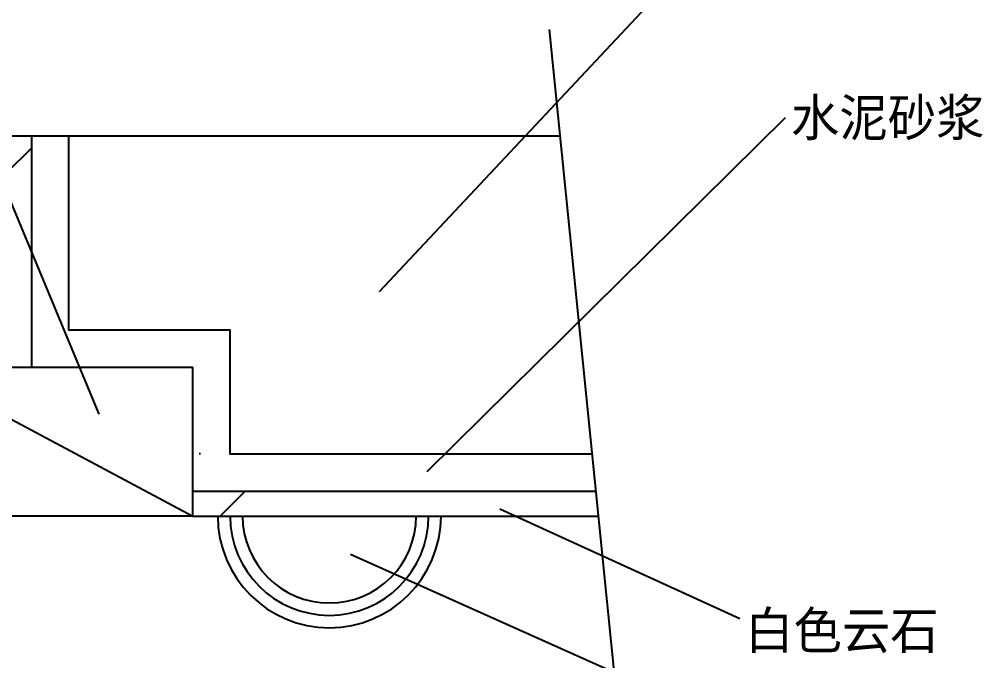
# Model space of a CAD drawing. Header units: metres. Extents: x 204 to 5299, y 190 to 6956.
# Drawn here: x 3648 to 5201, y 1044 to 2079 of the extents above; entities that cross this region are included whole.
import ezdxf

# ---------------------------------------------------------------- set-up
doc = ezdxf.new("R2010")
doc.units = ezdxf.units.M
for name, color, linetype in [('2', 2, 'Continuous'), ('4', 4, 'Continuous'), ('7', 7, 'Continuous'), ('BH', 3, 'Continuous'), ('DIM', 3, 'Continuous'), ('TEXT', 3, 'Continuous')]:
    doc.layers.add(name, color=color, linetype=linetype)
doc.dimstyles.get("Standard").update_dxf_attribs({"dimtxt": 2.5, "dimasz": 2.5, "dimexe": 1.25, "dimexo": 0.625, "dimtad": 1, "dimcen": 2.5, "dimazin": 3, "dimtfac": 1, "dimtmove": 0, "dimatfit": 3})

msp = doc.modelspace()

# ---------------------------------------------------------------- hatches: boundary and pattern name
at = {"layer": 'BH'}
h = msp.add_hatch(dxfattribs=at)
h.set_pattern_fill('ANSI33', scale=200)
h.paths.add_polyline_path([(3627.66, 1517.58), (3627.66, 1437.58), (3927.66, 1277.58), (3927.66, 1517.58)])
h.paths.add_polyline_path([(4581.31, 1277.58), (4577.27, 1317.64), (3927.66, 1317.64), (3927.66, 1277.58)])
h.paths.add_polyline_path([(4007.66, 1277.58, 1), (4287.66, 1277.58)])
h.paths.add_polyline_path([(3667.66, 1890.78), (3627.66, 1890.78), (3627.66, 1517.58), (3667.66, 1517.58)])
h = msp.add_hatch(dxfattribs=at)
h.set_pattern_fill('AR-CONC', scale=10)
h.paths.add_polyline_path([(3727.66, 1577.58), (3727.66, 1890.78), (3667.66, 1890.78), (3667.66, 1517.58), (3927.66, 1517.58), (3927.66, 1317.64), (4577.27, 1317.64), (4571.23, 1377.58), (3987.66, 1377.58), (3987.66, 1577.58)])
h = msp.add_hatch(dxfattribs=at)
h.set_pattern_fill('ANSI31', scale=1000)
h.paths.add_polyline_path([(3727.66, 1890.78), (3727.66, 1577.58), (3987.66, 1577.58), (3987.66, 1377.58), (4571.23, 1377.58), (4519.51, 1890.78)])

# ---------------------------------------------------------------- linework, layer by layer
at = {"layer": '2'}
msp.add_lwpolyline([(4571.23, 1377.58), (3987.66, 1377.58), (3987.66, 1577.58), (3727.66, 1577.58), (3727.66, 1890.78)], dxfattribs=at)
at = {"layer": '4'}
for p, q in [((3667.66, 1517.58), (3667.66, 1890.78)), ((3627.66, 1517.58), (3927.66, 1517.58)), ((3927.66, 1277.58), (3927.66, 1517.58)), ((3627.66, 1437.58), (3927.66, 1277.58)), ((3929.19, 1317.64), (4577.27, 1317.64)), ((3927.66, 1277.58), (3200.51, 1277.58)), ((3927.66, 1277.58), (4581.31, 1277.58))]:
    msp.add_line(p, q, dxfattribs=at)
for radius in [180, 140]:
    msp.add_arc((4147.66, 1277.58), radius, 180, 360, dxfattribs=at)
at = {"layer": '7'}
msp.add_arc((4147.66, 1277.58), 160, 180, 360, dxfattribs=at)
at = {"layer": 'DIM'}
for p, q in [((4502.25, 2062.11), (4647.16, 624.24)), ((3245.96, 1890.78), (4519.51, 1890.78))]:
    msp.add_line(p, q, dxfattribs=at)

# ---------------------------------------------------------------- texts
at = {"layer": 'TEXT'}
for s, p in [('水泥砂浆 ', (4891.95, 1890.29)), ('白色云石', (4818.05, 1063.25))]:
    msp.add_text(s, height=60, dxfattribs=at).set_placement(p)

# ---------------------------------------------------------------- leaders
at = {"layer": 'DIM'}
for points in [[(3776.42, 1442.18), (3409.45, 2324.78)], [(4228.65, 1639.99), (4719.59, 2164.01)], [(4305.46, 1349.61), (4883.24, 1920.36)], [(4422.35, 1289.53), (4809.76, 1112.63)], [(4181.89, 1216.1), (4816.44, 932.4)]]:
    msp.add_leader(points, dimstyle='Standard', dxfattribs=at)

doc.saveas('drawing.dxf')
